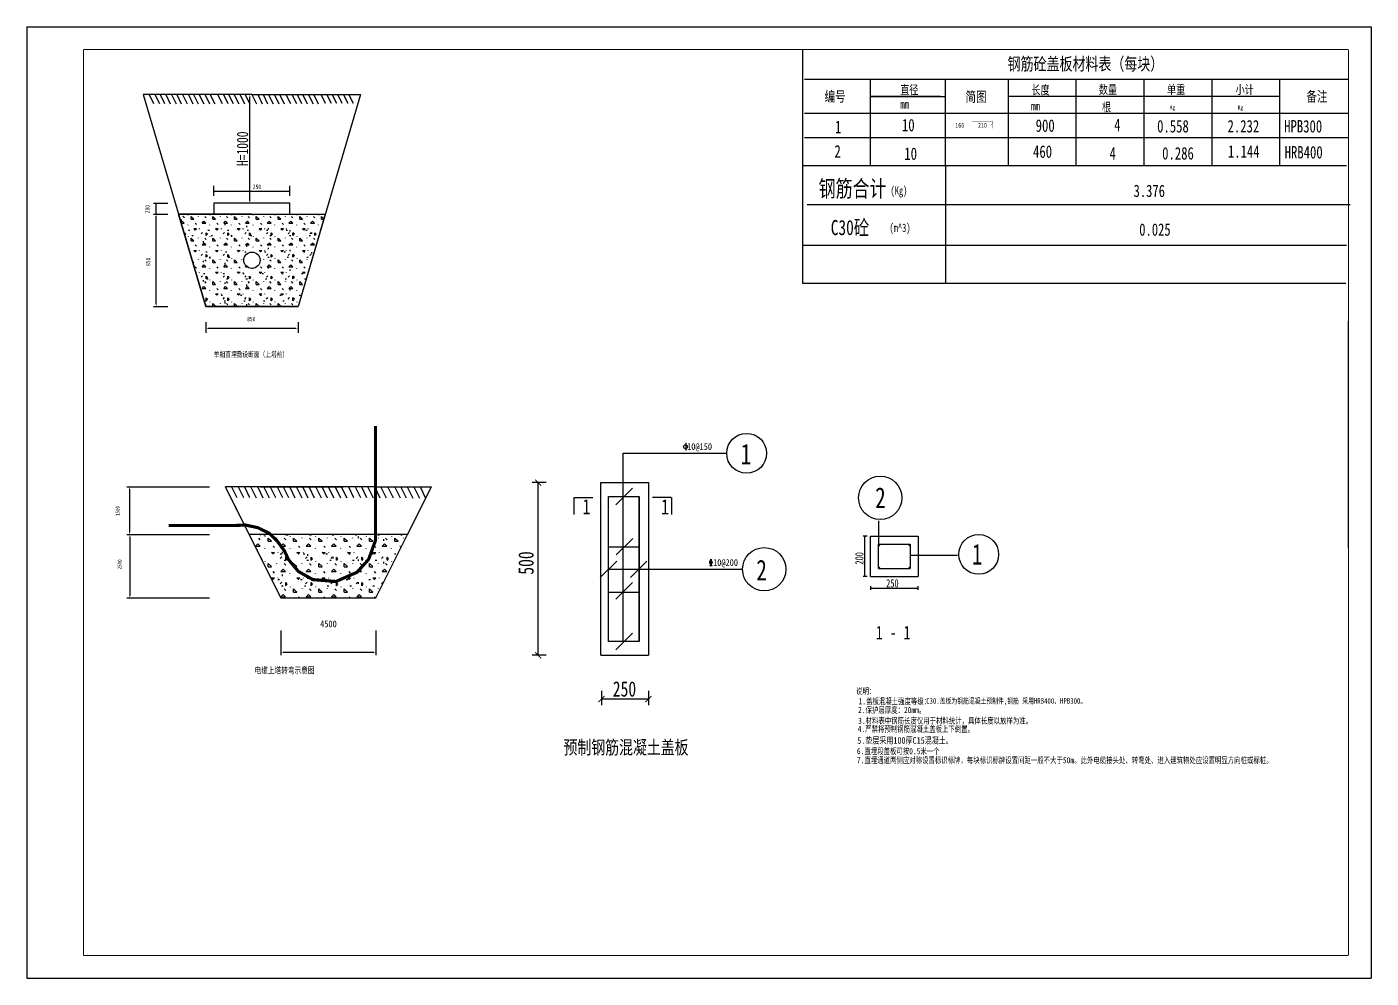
# Model space of a CAD drawing. Header units: inches. Extents: x -113 to 2477, y -497 to 443.
# Drawn here: x 1119 to 1713, y 4 to 424 of the extents above; entities that cross this region are included whole.
import ezdxf
from ezdxf.enums import TextEntityAlignment as Align

# ---------------------------------------------------------------- set-up
doc = ezdxf.new("R2010")
doc.units = ezdxf.units.IN
doc.header["$MEASUREMENT"] = 0
doc.styles.add('宋体', font='', dxfattribs={"width": 0.75})
doc.styles.get('宋体').set_extended_font_data('SimSun')
doc.dimstyles.new('ISO-25$0', dxfattribs={"dimtxt": 3, "dimasz": 1, "dimexe": 1.25, "dimexo": 0, "dimgap": 0.75, "dimtad": 1, "dimtoh": 1, "dimdec": 0, "dimdsep": 46, "dimtxsty": 'Standard', "dimcen": -2.5, "dimclrt": 2, "dimazin": 0, "dimtfac": 1, "dimtdec": 0, "dimtmove": 0, "dimatfit": 3, "dimfxl": 1, "dimtolj": 1, "dimarcsym": 0})
pattern_1 = [(0, (-295909.978, -36237.216), (11.2, 11.2), [1.4, -9.8]), (90, (-295909.978, -36237.216), (-11.2, 11.2), [1.4, -9.8]), (135, (-295908.578, -36237.216), (-11.19999998, 6e-16), [1.97989904, -13.8592933]), (0, (-295908.578, -36230.916), (11.2, 11.2), [1.4, -9.8]), (45, (-295907.878, -36231.616), (6e-16, 11.19999998), [0.98994896, -14.84924224]), (135, (-295907.878, -36231.616), (-11.19999998, 6e-16), [0.98994896, -14.84924224]), (0, (-295904.378, -36228.116), (11.2, 11.2), [1.97989904, -9.22010096]), (45, (-295904.378, -36228.116), (6e-16, 11.19999998), [1.4, -14.4391923]), (135, (-295902.398, -36228.116), (-11.19999998, 6e-16), [1.4, -14.4391923]), (90, (-295902.278, -36234.416), (-11.2, 11.2), [1.4, -9.8]), (45, (-295902.278, -36234.416), (6e-16, 11.19999998), [0.98994896, -14.84924224]), (135, (-295901.578, -36233.716), (-11.19999998, 6e-16), [0.98994896, -14.84924224]), (0, (-295908.578, -36234.416), (11.2, 11.2), [0.7, -9.38]), (0, (-295900.178, -36231.616), (11.2, 11.2), [0.7, -9.38]), (90, (-295903.678, -36230.216), (-11.2, 11.2), [0.7, -9.38]), (135, (-295902.278, -36236.516), (-11.19999998, 6e-16), [0.98994896, -14.84924224]), (135, (-295907.178, -36228.816), (-11.19999998, 6e-16), [0.98994896, -14.84924224]), (45, (-295904.728, -36233.541), (6e-16, 11.19999998), [0.98994896, -14.84924224]), (90, (-295906.128, -36235.816), (-11.2, 11.2), [0.175, -11.025]), (90, (-295905.603, -36231.091), (-11.2, 11.2), [0.175, -11.025]), (90, (-295900.353, -36229.166), (-11.2, 11.2), [0.175, -11.025]), (90, (-295900.178, -36235.116), (-11.2, 11.2), [0.175, -11.025])]

# ---------------------------------------------------------------- blocks, each defined once
blk = doc.blocks.new('*D10')
at = {"color": 0, "lineweight": -2}
for p, q in [((1218.82, 393.71), (1216.68, 393.71)), ((1217.93, 346.71), (1217.93, 392.71)), ((1218.82, 345.71), (1216.68, 345.71))]:
    blk.add_line(p, q, dxfattribs=at)
at = {"color": 0}
for points in [[(1218.1, 392.71), (1217.76, 392.71), (1217.93, 393.71)], [(1217.76, 346.71), (1218.1, 346.71), (1217.93, 345.71)]]:
    blk.add_solid(points, dxfattribs=at)
at = {"layer": 'Defpoints', "color": 0}
for p in [(1217.93, 393.71), (1218.82, 393.71), (1218.82, 345.71)]:
    blk.add_point(p, dxfattribs=at)
at = {"color": 0, "insert": (1214.68, 369.71), "char_height": 5, "attachment_point": 5, "rotation": 90, "style": '宋体'}
blk.add_mtext('\\A1;H=1000', dxfattribs=at)
blk = doc.blocks.new('_ArchTick')
at = {"color": 0, "linetype": 'ByBlock', "const_width": 0.15}
blk.add_lwpolyline([(-0.5, -0.5), (0.5, 0.5)], dxfattribs=at)

msp = doc.modelspace()

# ---------------------------------------------------------------- hatches: boundary and pattern name
h = msp.add_hatch()
h.set_pattern_fill('CONCRE', color=0, scale=9.6, style=0)
h.set_pattern_definition([(0, (-253467.248, -30976.568), (9.6, 9.6), [1.2, -8.4]), (90, (-253467.248, -30976.568), (-9.6, 9.6), [1.2, -8.4]), (135, (-253466.048, -30976.568), (-9.59999998, 5e-16), [1.69705632, -11.87939424]), (0, (-253466.048, -30971.168), (9.6, 9.6), [1.2, -8.4]), (45, (-253465.448, -30971.768), (5e-16, 9.59999998), [0.84852768, -12.72792192]), (135, (-253465.448, -30971.768), (-9.59999998, 5e-16), [0.84852768, -12.72792192]), (0, (-253462.448, -30968.768), (9.6, 9.6), [1.69705632, -7.90294368]), (45, (-253462.448, -30968.768), (5e-16, 9.59999998), [1.2, -12.37645056]), (135, (-253460.751, -30968.768), (-9.59999998, 5e-16), [1.2, -12.37645056]), (90, (-253460.648, -30974.168), (-9.6, 9.6), [1.2, -8.4]), (45, (-253460.648, -30974.168), (5e-16, 9.59999998), [0.84852768, -12.72792192]), (135, (-253460.048, -30973.568), (-9.59999998, 5e-16), [0.84852768, -12.72792192]), (0, (-253466.048, -30974.168), (9.6, 9.6), [0.6, -8.04]), (0, (-253458.848, -30971.768), (9.6, 9.6), [0.6, -8.04]), (90, (-253461.848, -30970.568), (-9.6, 9.6), [0.6, -8.04]), (135, (-253460.648, -30975.968), (-9.59999998, 5e-16), [0.84852768, -12.72792192]), (135, (-253464.848, -30969.368), (-9.59999998, 5e-16), [0.84852768, -12.72792192]), (45, (-253462.748, -30973.418), (5e-16, 9.59999998), [0.84852768, -12.72792192]), (90, (-253463.948, -30975.368), (-9.6, 9.6), [0.15, -9.45]), (90, (-253463.498, -30971.318), (-9.6, 9.6), [0.15, -9.45]), (90, (-253458.998, -30969.668), (-9.6, 9.6), [0.15, -9.45]), (90, (-253458.848, -30974.768), (-9.6, 9.6), [0.15, -9.45])])
h.paths.add_polyline_path([(1198.422, 300.105), (1186.392, 340.905), (1251.253, 340.905), (1239.222, 300.105)])
edge = h.paths.add_edge_path(flags=16)
edge.add_arc((1218.822, 320.505), 3.6, 0, 360)
h = msp.add_hatch()
h.set_pattern_fill('CONCRE', color=0, scale=11.2, style=0)
h.set_pattern_definition(pattern_1)
edge = h.paths.add_edge_path()
edge.add_line((1231.627, 171.381), (1273.627, 171.381))
edge.add_line((1273.627, 171.381), (1287.627, 199.381))
edge.add_line((1287.627, 199.381), (1217.627, 199.381))
edge.add_line((1231.627, 171.381), (1207.127, 220.381))
h = msp.add_hatch()
h.set_pattern_fill('CONCRE', color=0, scale=11.2, style=0)
h.set_pattern_definition(pattern_1)
edge = h.paths.add_edge_path()
edge.add_line((1231.627, 171.381), (1273.627, 171.381))
edge.add_line((1273.627, 171.381), (1287.627, 199.381))
edge.add_line((1287.627, 199.381), (1217.627, 199.381))
edge.add_line((1231.627, 171.381), (1207.127, 220.381))
h = msp.add_hatch()
h.set_pattern_fill('CONCRE', color=0, scale=11.2, style=0)
h.set_pattern_definition(pattern_1)
edge = h.paths.add_edge_path()
edge.add_line((1231.627, 171.381), (1273.627, 171.381))
edge.add_line((1273.627, 171.381), (1287.627, 199.381))
edge.add_line((1287.627, 199.381), (1217.627, 199.381))
edge.add_line((1231.627, 171.381), (1207.127, 220.381))
h = msp.add_hatch()
h.set_pattern_fill('CONCRE', color=0, scale=11.2, style=0)
h.set_pattern_definition(pattern_1)
edge = h.paths.add_edge_path()
edge.add_line((1231.627, 171.381), (1273.627, 171.381))
edge.add_line((1273.627, 171.381), (1287.627, 199.381))
edge.add_line((1287.627, 199.381), (1217.627, 199.381))
edge.add_line((1231.627, 171.381), (1207.127, 220.381))

# ---------------------------------------------------------------- linework, layer by layer
at = {"color": 0}
for p, q in [((1119.376, 423.527), (1713.376, 423.527)), ((1119.376, 423.527), (1119.376, 3.527)), ((1713.376, 423.527), (1713.376, 3.527)), ((1462.244, 310.259), (1462.244, 413.527)), ((1703.067, 400.364), (1463.067, 400.364)), ((1492.2, 362.217), (1492.2, 400.364)), ((1525.27, 362.217), (1525.27, 400.364)), ((1553.067, 362.217), (1553.067, 400.364)), ((1583.067, 362.217), (1583.067, 400.364)), ((1613.067, 362.217), (1613.067, 400.364)), ((1643.067, 362.217), (1643.067, 400.364)), ((1673.067, 362.217), (1673.067, 400.364)), ((1218.822, 393.705), (1170.822, 393.705)), ((1170.822, 393.705), (1198.422, 300.105)), ((1218.822, 393.705), (1266.822, 393.705)), ((1266.822, 393.705), (1239.222, 300.105)), ((1493.067, 392.864), (1492.2, 392.864)), ((1492.2, 392.864), (1525.27, 392.864)), ((1523.067, 392.864), (1493.067, 392.864)), ((1673.067, 392.864), (1553.067, 392.864)), ((1703.067, 385.364), (1463.067, 385.364)), ((1703.067, 374.598), (1463.067, 374.598)), ((1702.529, 362.217), (1462.529, 362.217)), ((1525.27, 362.217), (1525.27, 310.259)), ((1202.022, 348.993), (1202.022, 353.415)), ((1202.039, 350.948), (1235.615, 350.948)), ((1235.622, 348.993), (1235.622, 353.415)), ((1175.298, 345.705), (1181.598, 345.705)), ((1176.513, 340.905), (1176.513, 345.705)), ((1235.622, 345.705), (1202.022, 345.705)), ((1202.022, 345.705), (1202.022, 340.905)), ((1235.622, 340.905), (1235.622, 345.705)), ((1704.104, 344.904), (1464.104, 344.904)), ((1175.298, 340.905), (1181.598, 340.905)), ((1176.513, 301.105), (1176.513, 339.905)), ((1218.822, 340.905), (1186.392, 340.905)), ((1186.392, 340.905), (1251.253, 340.905)), ((1198.422, 300.105), (1186.392, 340.905)), ((1218.822, 340.905), (1202.022, 340.905)), ((1218.822, 340.905), (1235.622, 340.905)), ((1218.822, 340.905), (1251.253, 340.905)), ((1251.253, 340.905), (1239.222, 300.105)), ((1702.529, 327.066), (1462.529, 327.066)), ((1702.244, 310.259), (1462.244, 310.259)), ((1175.298, 300.105), (1181.598, 300.105)), ((1198.422, 300.105), (1239.222, 300.105)), ((1239.222, 300.105), (1198.422, 300.105)), ((1198.422, 293.211), (1198.422, 288.411)), ((1198.422, 293.211), (1198.422, 289.225)), ((1239.23, 293.211), (1239.23, 288.411)), ((1239.23, 293.211), (1239.23, 289.225)), ((1703.376, 193.527), (1703.376, 293.527)), ((1199.422, 290.475), (1238.222, 290.475)), ((1410.534, 239.85), (1410.534, 236.463)), ((1382.898, 216.204), (1382.898, 235.26)), ((1382.898, 235.26), (1428.634, 235.26)), ((1163.567, 220.381), (1163.567, 220.381)), ((1163.567, 220.381), (1186.467, 220.381)), ((1163.567, 220.381), (1200.013, 220.381)), ((1231.627, 171.381), (1207.127, 220.381)), ((1273.627, 220.381), (1207.127, 220.381)), ((1222.623, 220.381), (1259.068, 220.381)), ((1273.627, 220.381), (1298.127, 220.381)), ((1287.627, 199.381), (1298.127, 220.381)), ((1348.898, 222.302), (1342.635, 222.302)), ((1345.335, 146.074), (1345.335, 222.302)), ((1372.987, 146.074, -0.915), (1372.987, 222.302, -0.915)), ((1372.987, 222.302, -0.915), (1394.02, 222.302, -0.915)), ((1386.958, 219.862), (1379.64, 212.545)), ((1394.02, 222.302, -0.915), (1394.02, 146.074, -0.915)), ((1164.817, 200.381), (1164.817, 219.381)), ((1361.146, 208.285), (1361.146, 215.785)), ((1361.146, 215.785), (1369.396, 215.785)), ((1376.417, 152.173, -0.915), (1376.417, 216.204, -0.915)), ((1376.417, 216.204, -0.915), (1389.92, 216.204, -0.915)), ((1382.898, 200.196), (1382.898, 216.204)), ((1389.92, 152.173, -0.915), (1389.92, 216.204, -0.915)), ((1389.92, 216.204, -0.915), (1389.92, 152.173, -0.915)), ((1395.899, 215.938), (1404.149, 215.938)), ((1404.221, 215.744), (1404.221, 208.244)), ((1495.868, 194.825), (1495.868, 205.378)), ((1163.567, 199.381), (1186.467, 199.381)), ((1163.567, 199.381), (1200.013, 199.381)), ((1164.842, 198.381), (1164.842, 172.381)), ((1287.627, 199.381), (1217.627, 199.381)), ((1273.627, 171.381), (1287.627, 199.381)), ((1387.139, 197.701), (1379.821, 190.383)), ((1382.898, 184.188), (1382.898, 200.196)), ((1490.64, 198.691), (1488.97, 198.691)), ((1489.69, 180.803), (1489.69, 198.691)), ((1492.09, 180.803, -0.537), (1492.09, 198.691, -0.537)), ((1492.09, 198.691, -0.537), (1513.184, 198.691, -0.537)), ((1513.184, 198.691, -0.537), (1513.184, 180.803, -0.537)), ((1376.632, 193.938), (1390.053, 193.938)), ((1495.667, 184.381, -0.537), (1495.667, 195.114, -0.537)), ((1495.667, 195.114, -0.537), (1495.667, 195.114, -0.537)), ((1495.667, 195.114, -0.537), (1509.734, 195.114, -0.537)), ((1509.702, 190.263), (1530.552, 190.263)), ((1509.734, 195.114, -0.537), (1509.737, 184.381)), ((1380.082, 187.686), (1372.764, 180.369)), ((1382.898, 168.18), (1382.898, 184.188)), ((1393.385, 187.686), (1386.067, 180.369)), ((1495.667, 184.381, -0.537), (1509.737, 184.381)), ((1376.623, 184.028), (1390.127, 184.028)), ((1390.127, 184.028), (1405.154, 184.028)), ((1405.154, 184.028), (1435.645, 184.028)), ((1490.64, 180.803), (1488.97, 180.803)), ((1492.09, 180.803, -0.537), (1513.184, 180.803, -0.537)), ((1376.451, 173.896), (1389.872, 173.896)), ((1386.958, 178.174), (1379.64, 170.857)), ((1492.09, 176.599), (1492.09, 174.929)), ((1492.09, 175.649), (1513.108, 175.649)), ((1513.108, 176.599), (1513.108, 174.929)), ((1163.592, 171.381), (1186.492, 171.381)), ((1163.592, 171.381), (1200.038, 171.381)), ((1231.627, 171.381), (1273.627, 171.381)), ((1382.898, 152.173), (1382.898, 168.18)), ((1231.627, 156.936), (1231.627, 146.164)), ((1273.627, 156.936), (1273.627, 146.164)), ((1386.958, 155.832), (1379.64, 148.514)), ((1389.92, 152.173, -0.915), (1376.417, 152.173, -0.915)), ((1232.627, 147.414), (1272.627, 147.414)), ((1348.898, 146.074), (1342.635, 146.074)), ((1372.987, 146.074, -0.915), (1394.02, 146.074, -0.915)), ((1373.243, 130.339), (1373.243, 124.076)), ((1373.243, 126.776), (1394.02, 126.776)), ((1394.02, 130.339), (1394.02, 124.076)), ((1119.376, 3.527), (1713.376, 3.527))]:
    msp.add_line(p, q, dxfattribs=at)
at = {"color": 0, "const_width": 0.5, "flags": 128}
for points in [[(1144.376, 413.527), (1144.376, 13.527)], [(1144.376, 413.527), (1703.376, 413.527)], [(1144.376, 413.527), (1144.376, 13.527)], [(1703.376, 13.527), (1703.376, 413.527)], [(1703.376, 13.527), (1703.376, 413.527)], [(1144.376, 13.527), (1703.376, 13.527)]]:
    msp.add_lwpolyline(points, dxfattribs=at)
at = {"color": 0}
for points in [[(1173.338, 393.696), (1175.322, 389.672)], [(1175.928, 393.696), (1177.913, 389.672)], [(1178.243, 393.696), (1180.227, 389.672)], [(1180.706, 393.608), (1182.69, 389.585)], [(1183.296, 393.608), (1185.281, 389.585)], [(1185.611, 393.608), (1187.595, 389.585)], [(1188.148, 393.643), (1190.132, 389.619)], [(1190.738, 393.643), (1192.722, 389.619)], [(1193.053, 393.643), (1195.037, 389.619)], [(1195.516, 393.556), (1197.5, 389.532)], [(1198.106, 393.556), (1200.09, 389.532)], [(1200.421, 393.556), (1202.405, 389.532)], [(1203.623, 393.68), (1205.607, 389.657)], [(1206.213, 393.68), (1208.198, 389.657)], [(1208.528, 393.68), (1210.513, 389.657)], [(1210.991, 393.593), (1212.975, 389.569)], [(1213.581, 393.593), (1215.566, 389.569)], [(1215.896, 393.593), (1217.881, 389.569)], [(1218.818, 393.614), (1220.802, 389.591)], [(1221.409, 393.614), (1223.393, 389.591)], [(1223.724, 393.614), (1225.708, 389.591)], [(1226.186, 393.527), (1228.17, 389.503)], [(1228.777, 393.527), (1230.761, 389.503)], [(1231.092, 393.527), (1233.076, 389.503)], [(1233.875, 393.694), (1235.859, 389.67)], [(1236.465, 393.694), (1238.449, 389.67)], [(1238.78, 393.694), (1240.764, 389.67)], [(1241.243, 393.606), (1243.227, 389.583)], [(1243.833, 393.606), (1245.817, 389.583)], [(1246.148, 393.606), (1248.132, 389.583)], [(1249.237, 393.897), (1251.221, 389.873)], [(1251.828, 393.897), (1253.812, 389.873)], [(1254.142, 393.897), (1256.127, 389.873)], [(1256.605, 393.809), (1258.589, 389.786)], [(1259.196, 393.809), (1261.18, 389.786)], [(1261.511, 393.809), (1263.495, 389.786)], [(1207.06, 220.486), (1209.375, 215.792)], [(1207.127, 220.381), (1207.127, 220.381)], [(1209.761, 220.421), (1212.076, 215.727)], [(1212.783, 220.421), (1215.098, 215.727)], [(1215.484, 220.421), (1217.799, 215.727)], [(1218.357, 220.32), (1220.672, 215.625)], [(1221.379, 220.32), (1223.694, 215.625)], [(1224.08, 220.32), (1226.395, 215.625)], [(1226.935, 220.378), (1229.25, 215.683)], [(1229.957, 220.378), (1232.272, 215.683)], [(1232.658, 220.378), (1234.973, 215.683)], [(1235.531, 220.276), (1237.846, 215.581)], [(1238.553, 220.276), (1240.868, 215.581)], [(1241.254, 220.276), (1243.569, 215.581)], [(1244.067, 220.323), (1246.382, 215.629)], [(1247.089, 220.323), (1249.404, 215.629)], [(1249.79, 220.323), (1252.105, 215.629)], [(1252.663, 220.221), (1254.978, 215.527)], [(1255.685, 220.221), (1258, 215.527)], [(1258.386, 220.221), (1260.701, 215.527)], [(1261.454, 220.429), (1263.769, 215.735)], [(1264.476, 220.429), (1266.791, 215.735)], [(1267.177, 220.429), (1269.492, 215.735)], [(1270.05, 220.327), (1272.365, 215.633)], [(1273.072, 220.327), (1275.387, 215.633)], [(1275.773, 220.327), (1278.088, 215.633)], [(1278.943, 220.293), (1281.258, 215.599)], [(1281.966, 220.293), (1284.281, 215.599)], [(1284.666, 220.293), (1286.981, 215.599)], [(1287.539, 220.191), (1289.854, 215.497)], [(1290.562, 220.191), (1292.877, 215.497)], [(1293.263, 220.191), (1295.577, 215.497)], [(1217.627, 199.381), (1231.627, 171.381)]]:
    msp.add_lwpolyline(points, dxfattribs=at)
msp.add_lwpolyline([(1537.038, 378.783, 0.05, 0.05, 0), (1546.238, 378.783, 0.05, 0.05, 0), (1546.238, 381.033, 0.05, 0.05, 0), (1545.238, 380.033, 0.05, 0.05, 0), (1546.238, 381.033, 0.05, 0.05, 0), (1546.238, 381.883, 0.05, 0.05, 0), (1545.388, 381.883, 0.05, 0.05, 0), (1544.388, 380.883, 0.05, 0.05, 0), (1545.388, 381.883, 0.05, 0.05, 0), (1537.038, 381.883, 0.05, 0.05, 0), (1537.038, 378.783, 0.05, 0.05, 0)], format="xyseb", close=True, dxfattribs=at)
msp.add_lwpolyline([(1531.438, 367.124, 0.05, 0.05, 0), (1530.473, 367.124, 0.05, 0.05, 0), (1530.473, 367.124, 0.05, 0.05, 0), (1548.473, 367.124, 0.05, 0.05, 0), (1548.473, 367.124, 0.05, 0.05, 0), (1547.509, 367.124, 0.05, 0.05, 0)], format="xyseb", dxfattribs=at)
for points, const_width in [([(1210.847, 203.35), (1215.914, 203.586), (1221.407, 202.417), (1226.433, 199.963), (1229.939, 196.574), (1233.211, 192.133), (1234.964, 188.324), (1239.332, 183.102), (1245.694, 179.493), (1255.95, 178.639), (1265.255, 182.722), (1270.383, 188.419), (1273.422, 196.775), (1273.422, 247.269)], 1.4), ([(1181.962, 203.35), (1210.847, 203.35)], 1.4), ([(1490.05, 198.331), (1489.33, 199.051)], 0.108), ([(1489.33, 181.163), (1490.05, 180.443)], 0.108), ([(1492.45, 176.009), (1491.73, 175.289)], 0.108), ([(1512.748, 175.289), (1513.468, 176.009)], 0.108)]:
    msp.add_lwpolyline(points, dxfattribs=dict(at, const_width=const_width))
for centre, radius in [((1218.822, 320.505), 3.6), ((1437.416, 235.26, -0.915), 8.782), ((1410.422, 238.147), 0.877), ((1496.462, 215.561, -0.915), 9.573), ((1539.973, 190.608, -0.915), 8.782), ((1445.218, 184.028, -0.915), 9.573)]:
    msp.add_circle(centre, radius, dxfattribs=at)
for centre, start, end in [((1495.967, 194.74), 0.000002, 179.999998), ((1495.967, 194.74), 180.000002, 359.999998), ((1509.397, 194.74), 0.000002, 179.999998), ((1509.397, 194.746), 180.000002, 359.999998), ((1495.966, 184.629), 0.000002, 179.999998), ((1495.966, 184.629), 180.000002, 359.999998), ((1509.397, 184.662), 0.000002, 179.999998), ((1509.397, 184.662), 180.000002, 359.999998)]:
    msp.add_arc(centre, 0.268, start, end, dxfattribs=at)
for points in [[(1203.004, 351.076), (1203.004, 350.743), (1202.004, 350.909)], [(1234.5, 350.796), (1234.5, 351.129), (1235.5, 350.963)], [(1176.679, 344.705), (1176.346, 344.705), (1176.513, 345.705)], [(1176.346, 341.905), (1176.679, 341.905), (1176.513, 340.905)], [(1176.679, 339.905), (1176.346, 339.905), (1176.513, 340.905)], [(1176.346, 301.105), (1176.679, 301.105), (1176.513, 300.105)], [(1199.422, 290.642), (1199.422, 290.309), (1198.422, 290.475)], [(1238.222, 290.309), (1238.222, 290.642), (1239.222, 290.475)], [(1164.984, 219.381), (1164.651, 219.381), (1164.817, 220.381)], [(1164.651, 200.381), (1164.984, 200.381), (1164.817, 199.381)], [(1165.009, 198.381), (1164.675, 198.381), (1164.842, 199.381)], [(1164.675, 172.381), (1165.009, 172.381), (1164.842, 171.381)], [(1232.627, 147.581), (1232.627, 147.248), (1231.627, 147.414)], [(1272.627, 147.248), (1272.627, 147.581), (1273.627, 147.414)]]:
    msp.add_solid(points, dxfattribs=at)

# ---------------------------------------------------------------- block references
at = {"color": 0, "xscale": 2.7, "yscale": 2.7, "zscale": 2.7}
for p, rotation in [((1345.335, 222.302), 90), ((1345.335, 146.074), 270), ((1373.243, 126.776), 180)]:
    msp.add_blockref('_ArchTick', p, dxfattribs=dict(at, rotation=rotation))
msp.add_blockref('_ArchTick', (1394.02, 126.776), dxfattribs=at)

# ---------------------------------------------------------------- texts
at = {"color": 0, "style": '宋体', "width": 0.75}
for s, height, p in [('钢筋砼盖板材料表（每块）', 5.6, (1552.765, 404.383)), ('直径', 3.85, (1505.261, 393.786)), ('长度', 3.85, (1563.229, 393.744)), ('数量', 3.85, (1593.034, 393.908)), ('单重', 3.85, (1623.161, 393.908)), ('小计', 3.85, (1653.482, 393.876)), ('编号', 4.55, (1471.866, 390.542)), ('简图', 4.55, (1534.145, 390.398)), ('备注', 4.55, (1684.775, 390.543)), ('mm', 3.85, (1505.341, 387.452)), ('mm', 3.85, (1563.086, 386.634)), ('根', 3.85, (1594.453, 386.173)), ('Kg', 1.925, (1624.457, 387.014)), ('Kg', 1.925, (1654.457, 387.014)), ('1', 5.488, (1476.48, 376.6, -0.549)), ('10', 5.4884, (1506.067, 377.413, -0.549)), ('160', 2.145, (1529.638, 379.008)), ('210', 2.145, (1539.638, 379.008)), ('900', 5.4884, (1565.155, 377.209, -0.549)), ('4', 5.488, (1599.861, 377.488, -0.549)), ('0.558', 5.4884, (1618.821, 376.929, -0.549)), ('2.232', 5.4884, (1649.937, 376.929, -0.549)), ('HPB300', 5.4884, (1674.961, 376.904, -0.549)), ('2', 5.488, (1476.225, 365.835, -0.549)), ('10', 5.4884, (1507.111, 364.816, -0.549)), ('460', 5.4884, (1563.98, 365.721, -0.549)), ('4', 5.488, (1597.805, 364.971, -0.549)), ('0.286', 5.4884, (1621.045, 364.968, -0.549)), ('1.144', 5.4884, (1650.113, 365.791, -0.549)), ('HRB400', 5.4884, (1675.169, 365.441, -0.549)), ('钢筋合计', 7.315, (1469.261, 348.479)), ('250', 2, (1219.21, 351.91)), ('(Kg)', 3.6575, (1500.999, 349.415)), ('3.376', 5.434, (1608.411, 348.43)), ('C30砼', 6.65, (1474.606, 331.615)), ('(m^ 3)', 3.6575, (1500.538, 333.018)), ('0.025', 5.434, (1610.92, 331.33)), ('850', 2, (1216.706, 293.549)), ('10@150', 3, (1411.119, 236.76, -0.915)), ('1', 9.147, (1434.839, 230.335, -0.915)), ('2', 9.147, (1494.227, 211.062, -0.915)), ('1', 6.75, (1364.896, 208.285)), ('1', 6.75, (1399.649, 208.244)), ('1', 9.147, (1536.97, 186.109, -0.915)), ('%%13210@200', 3, (1420.668, 185.528, -0.915)), ('2', 9.147, (1441.703, 179.102, -0.915)), ('250', 3.6, (1499.086, 176.056)), ('1 - 1', 6, (1494.519, 153.091)), ('说明：', 2.695, (1485.85, 128.873)), ('1.盖板混凝土强度等级：  ', 2.695, (1486.894, 124.421)), (' C30.盖板为钢筋混凝土预制件,钢筋 采用HRB400、HPB300。', 2.45, (1515.263, 124.687)), ('3.材料表中钢筋长度仅用于材料统计，具体长度以放样为准。', 2.695, (1486.696, 115.815)), ('2.保护层厚度：20mm。', 2.695, (1486.686, 120.554)), ('4.严禁将预制钢筋混凝土盖板上下倒置。', 2.695, (1486.502, 112.156)), ('预制钢筋混凝土盖板', 6, (1356.511, 102.417)), ('5.垫层采用100厚C15混凝土。', 2.94, (1486.313, 107.007)), ('6.直埋段盖板可按0.5米一个  ', 2.695, (1486.157, 102.394)), ('7.直埋通道两侧应对称设置标识标牌，每块标识标牌设置间距一般不大于50m。此外电缆接头处、转弯处、进入建筑物处应设置明显方向桩或标桩。', 2.695, (1486.157, 98.398))]:
    msp.add_text(s, height=height, dxfattribs=at).set_placement(p)
for s, height, p in [('单相直埋敷设断面（上塔前）', 2.4, (1218.399, 278.99)), ('电缆上塔转弯示意图', 2.8, (1233.223, 139.524))]:
    msp.add_text(s, height=height, dxfattribs=at).set_placement(p, align=Align.MIDDLE)
msp.add_text('200', height=3.6, rotation=90, dxfattribs=at).set_placement((1489.004, 186.114))
at = {"color": 0, "attachment_point": 5, "rotation": 90, "style": '宋体'}
for s, insert, char_height in [('200', (1172.653, 343.082), 2), ('\\A1;850', (1172.944, 319.818), 2), ('\\A1;1500', (1159.491, 209.76), 1.8), ('500', (1339.969, 186.811), 6.75), ('2500', (1160.349, 186.21), 1.8)]:
    msp.add_mtext(s, dxfattribs=dict(at, insert=insert, char_height=char_height))
at = {"color": 0, "attachment_point": 5, "style": '宋体'}
for s, insert, char_height in [('4500', (1252.627, 159.901), 3), ('250', (1383.433, 131.143), 6.75)]:
    msp.add_mtext(s, dxfattribs=dict(at, insert=insert, char_height=char_height))

# ---------------------------------------------------------------- dimensions: what is measured, and where the dimension line sits
at = {"color": 0}
dim = msp.add_linear_dim(base=(1217.931, 393.705), p1=(1218.822, 345.705), p2=(1218.822, 393.705), angle=90, text='H=1000', dimstyle='ISO-25$0', override={"dimtxt": 5, "dimtxsty": '宋体', "dimclrt": 0, "dimfxl": 1.25}, dxfattribs=at)
dim.commit()
dim.dimension.update_dxf_attribs({"geometry": '*D10', "text_midpoint": (1214.681, 369.705)})

doc.saveas('drawing.dxf')
